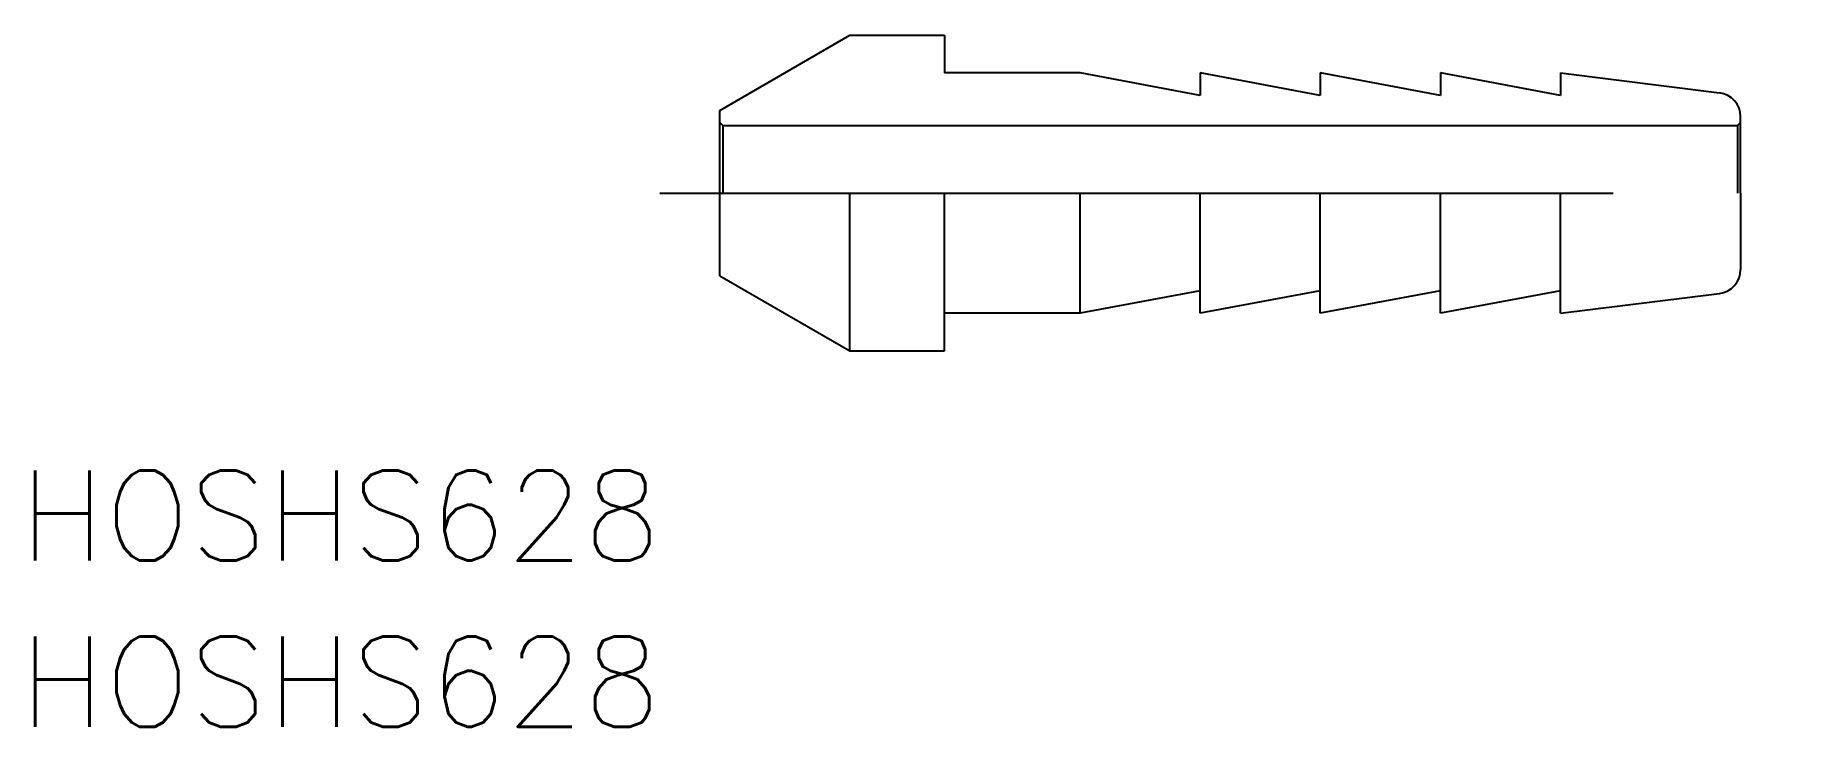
# Model space of a CAD drawing. Extents: x -22.8 to 36, y -17.8 to 5.2.
import ezdxf

# ---------------------------------------------------------------- set-up
doc = ezdxf.new("R2010")
doc.units = 0
doc.linetypes.add('CENTER', pattern=[50.8, 31.75, -6.35, 6.35, -6.35])
doc.layers.get('0').update_dxf_attribs({"linetype": 'CONTINUOUS'})
doc.layers.add('CENTER', color=1, linetype='CENTER')
doc.styles.get("Standard").update_dxf_attribs({"font": 'txt.shx', "height": 3, "bigfont": 'bigfont.shx'})

msp = doc.modelspace()

# ---------------------------------------------------------------- linework, layer by layer
at = {"color": 7, "linetype": 'CONTINUOUS'}
for p, q in [((0, 2.75), (4.33, 5.25)), ((4.33, 5.25), (7.483, 5.25)), ((7.483, 5.25), (7.483, 4)), ((12, 4), (7.483, 4)), ((16, 3.25), (12, 4)), ((20, 3.25), (16, 4)), ((16, 4), (16, 3.25)), ((24, 3.25), (20, 4)), ((20, 4), (20, 3.25)), ((28, 3.25), (24, 4)), ((24, 4), (24, 3.25)), ((28, 4), (33.299, 3.338)), ((28, 4), (28, 3.25)), ((0, -2.75), (0, 2.75)), ((34, 0), (34, 2.544)), ((0.1, 2.25), (0, 2.35)), ((0.1, 2.25), (33.9, 2.25)), ((0.1, 2.25), (0.1, 0)), ((33.9, 2.25), (34, 2.35)), ((33.9, 2.25), (33.9, 0)), ((4.33, -5.25), (4.33, 0)), ((7.483, -5.25), (7.483, 0)), ((12, -4), (12, 0)), ((16, -4), (16, 0)), ((20, -4), (20, 0)), ((24, -4), (24, 0)), ((28, -4), (28, 0)), ((34, 0), (34, -2.544)), ((0, -2.75), (4.33, -5.25)), ((16, -3.25), (12, -4)), ((20, -3.25), (16, -4)), ((24, -3.25), (20, -4)), ((28, -3.25), (24, -4)), ((28, -4), (33.299, -3.338)), ((12, -4), (7.483, -4)), ((4.33, -5.25), (7.483, -5.25))]:
    msp.add_line(p, q, dxfattribs=at)
for centre, start, end in [((33.2, 2.544), 0, 82.87498), ((33.2, -2.544), 277.12502, 0)]:
    msp.add_arc(centre, 0.8, start, end, dxfattribs=at)
at = {"layer": 'CENTER', "color": 1, "linetype": 'CENTER'}
msp.add_line((-2, 0), (36, 0), dxfattribs=at)

# ---------------------------------------------------------------- texts
at = {"color": 7, "linetype": 'CONTINUOUS'}
for p in [(-23.314, -12.231), (-23.314, -17.76)]:
    msp.add_text('HOSHS628', height=3, dxfattribs=at).set_placement(p)

doc.saveas('drawing.dxf')
